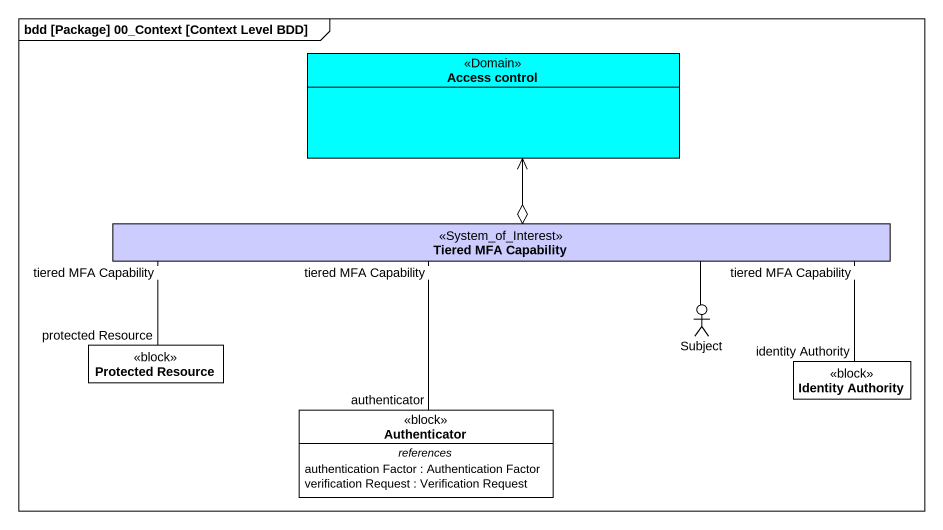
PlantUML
@startuml
mainframe bdd [Package] 00_Context [Context Level BDD]
allowmixing
hide circle
hide empty members
class "Access control" as Access_control <<Domain>> #00FFFF
class "Tiered MFA Capability" as Tiered_MFA_Capability <<System_of_Interest>> #CCCCFF
actor Subject
class "Protected Resource" as Protected_Resource <<block>>
class Authenticator <<block>> {
  -- references --
  authentication Factor : Authentication Factor
  verification Request : Verification Request
}
class "Identity Authority" as Identity_Authority <<block>>
Tiered_MFA_Capability o-up-> Access_control
Tiered_MFA_Capability "tiered MFA Capability" -left- "protected Resource" Protected_Resource
Tiered_MFA_Capability "tiered MFA Capability" -- "authenticator" Authenticator
Tiered_MFA_Capability "tiered MFA Capability" -right- "identity Authority" Identity_Authority
Subject -left- Tiered_MFA_Capability
@enduml
